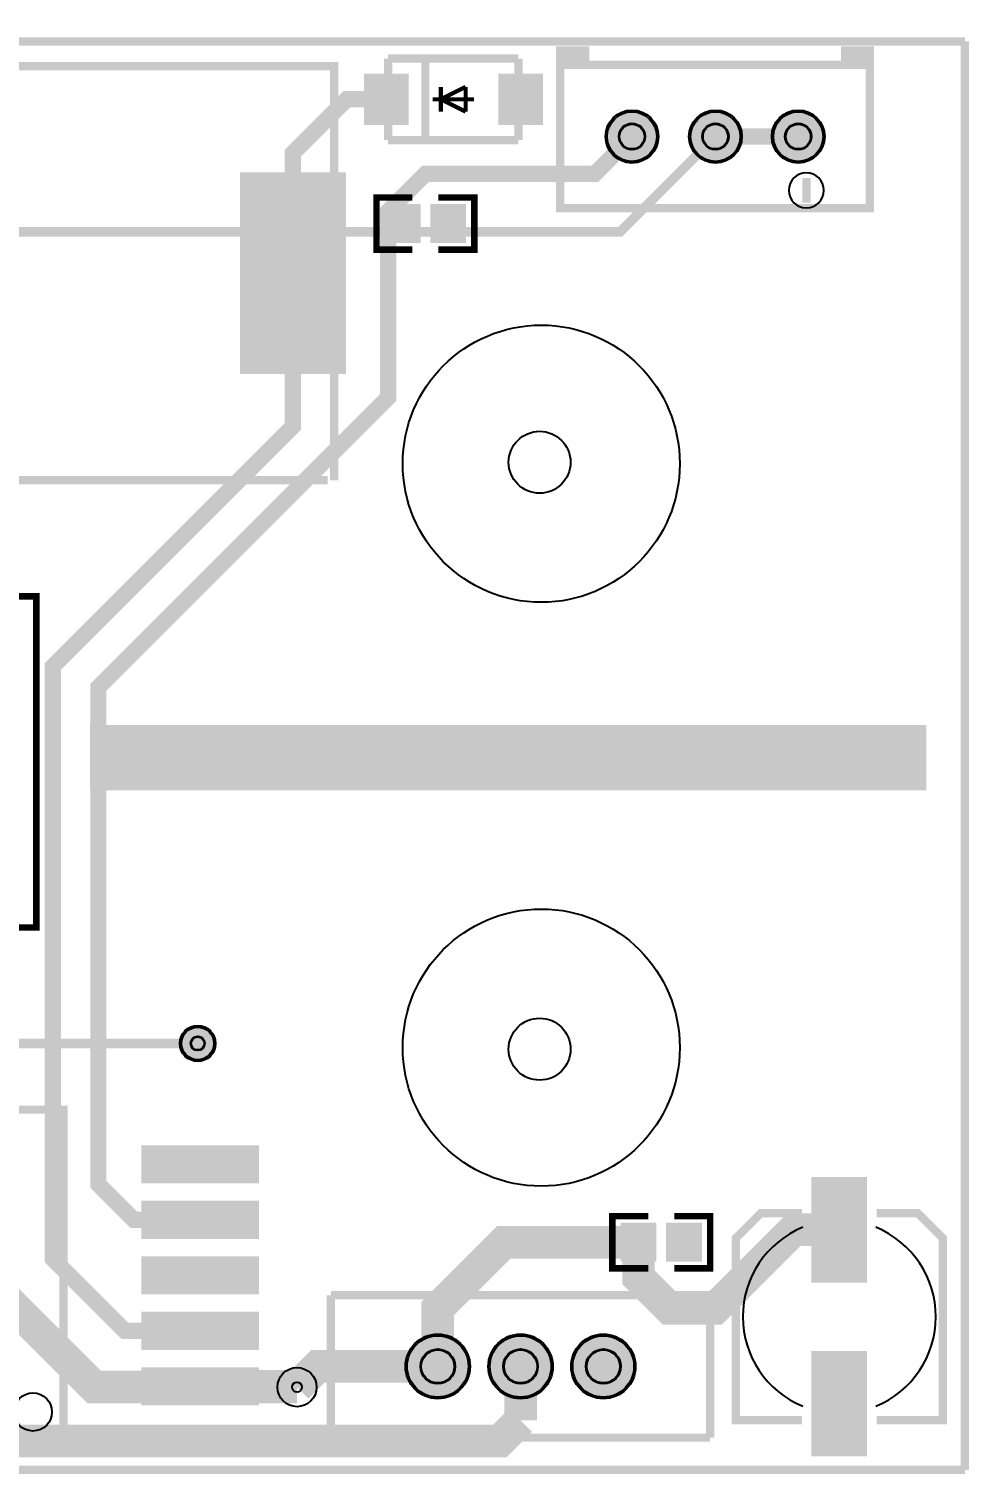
# Model space of a CAD drawing. Header units: millimetres. Extents: x -1 to 140, y -4 to 40.
# Drawn here: x 111.28 to 140.13, y -3.94 to 40.39 of the extents above; entities that cross this region are included whole.
import ezdxf

# ---------------------------------------------------------------- set-up
doc = ezdxf.new("R2010")
doc.units = ezdxf.units.MM
for name, color, linetype, true_color in [('BoardOutLine', 7, 'Continuous', 0xff00ff), ('BottomLayer', 7, 'Continuous', 0x0000ff), ('BottomSolderMaskLayer', 7, 'Continuous', 0xaa00ff), ('Document', 7, 'Continuous', 0xffffff), ('Hole', 7, 'Continuous', 0x222222), ('Multi-Layer', 7, 'Continuous', 0xc0c0c0), ('TopLayer', 7, 'Continuous', 0xff0000), ('TopPasteMaskLayer', 7, 'Continuous', 0x808080), ('TopSilkLayer', 7, 'Continuous', 0xffcc00), ('TopSolderMaskLayer', 7, 'Continuous', 0x800080)]:
    doc.layers.add(name, color=color, linetype=linetype, true_color=true_color)

msp = doc.modelspace()

# ---------------------------------------------------------------- hatches: boundary and pattern name
at = {"layer": 'BottomSolderMaskLayer'}
for points in [[(128.971, 37.084, 1), (130.597, 37.084, 1)], [(131.531, 37.084, 1), (133.157, 37.084, 1)], [(134.071, 37.084, 1), (135.697, 37.084, 1)], [(115.908, 9.271, 1), (117.01, 9.271, 1)], [(122.834, -0.635, 1), (124.816, -0.635, 1)], [(125.374, -0.635, 1), (127.356, -0.635, 1)], [(127.914, -0.635, 1), (129.896, -0.635, 1)]]:
    msp.add_hatch(color=256, dxfattribs=at).paths.add_polyline_path(points)
at = {"layer": 'Multi-Layer'}
for points in [[(129.022, 37.084, 1), (130.546, 37.084, 1)], [(131.582, 37.084, 1), (133.106, 37.084, 1)], [(134.122, 37.084, 1), (135.646, 37.084, 1)], [(122.885, -0.635, 1), (124.765, -0.635, 1)], [(125.425, -0.635, 1), (127.305, -0.635, 1)], [(127.965, -0.635, 1), (129.845, -0.635, 1)]]:
    msp.add_hatch(color=256, dxfattribs=at).paths.add_polyline_path(points)
at = {"layer": 'TopLayer'}
for points in [[(122.885, 37.492), (121.615, 37.492), (121.615, 38.962), (122.885, 38.962)], [(127, 37.492), (125.73, 37.492), (125.73, 38.962), (127, 38.962)], [(120.98, 35.893), (120.98, 29.893), (117.78, 29.893), (117.78, 35.893)], [(123.244, 33.867), (122.244, 33.867), (122.244, 34.967), (123.244, 34.967)], [(124.644, 33.867), (123.644, 33.867), (123.644, 34.967), (124.644, 34.967)], [(118.285, 5.028), (114.785, 5.028), (114.785, 6.097), (118.285, 6.097)], [(135.318, 2.032), (135.318, 5.08), (136.97, 5.08), (136.97, 2.032)], [(118.285, 3.326), (114.785, 3.326), (114.785, 4.395), (118.285, 4.395)], [(129.483, 3.725), (130.483, 3.725), (130.483, 2.625), (129.483, 2.625)], [(130.883, 3.725), (131.883, 3.725), (131.883, 2.625), (130.883, 2.625)], [(118.285, 1.624), (114.785, 1.624), (114.785, 2.694), (118.285, 2.694)], [(118.285, -0.077), (114.785, -0.077), (114.785, 0.992), (118.285, 0.992)], [(135.318, -3.302), (135.318, -0.254), (136.97, -0.254), (136.97, -3.302)], [(118.285, -1.779), (114.785, -1.779), (114.785, -0.71), (118.285, -0.71)]]:
    msp.add_hatch(color=256, dxfattribs=at).paths.add_polyline_path(points)
at = {"layer": 'TopPasteMaskLayer'}
for points in [[(122.885, 37.492), (121.615, 37.492), (121.615, 38.962), (122.885, 38.962)], [(127, 37.492), (125.73, 37.492), (125.73, 38.962), (127, 38.962)], [(120.98, 35.893), (120.98, 29.893), (117.78, 29.893), (117.78, 35.893)], [(123.244, 33.867), (122.244, 33.867), (122.244, 34.967), (123.244, 34.967)], [(124.644, 33.867), (123.644, 33.867), (123.644, 34.967), (124.644, 34.967)], [(118.285, 5.028), (114.785, 5.028), (114.785, 6.097), (118.285, 6.097)], [(135.318, 2.032), (135.318, 5.08), (136.97, 5.08), (136.97, 2.032)], [(118.285, 3.326), (114.785, 3.326), (114.785, 4.395), (118.285, 4.395)], [(129.483, 3.725), (130.483, 3.725), (130.483, 2.625), (129.483, 2.625)], [(130.883, 3.725), (131.883, 3.725), (131.883, 2.625), (130.883, 2.625)], [(118.285, 1.624), (114.785, 1.624), (114.785, 2.694), (118.285, 2.694)], [(118.285, -0.077), (114.785, -0.077), (114.785, 0.992), (118.285, 0.992)], [(135.318, -3.302), (135.318, -0.254), (136.97, -0.254), (136.97, -3.302)], [(118.285, -1.779), (114.785, -1.779), (114.785, -0.71), (118.285, -0.71)]]:
    msp.add_hatch(color=256, dxfattribs=at).paths.add_polyline_path(points)
at = {"layer": 'TopSolderMaskLayer'}
for points in [[(122.936, 37.441), (121.564, 37.441), (121.564, 39.013), (122.936, 39.013)], [(127.051, 37.441), (125.679, 37.441), (125.679, 39.013), (127.051, 39.013)], [(128.971, 37.084, 1), (130.597, 37.084, 1)], [(131.531, 37.084, 1), (133.157, 37.084, 1)], [(134.071, 37.084, 1), (135.697, 37.084, 1)], [(121.007, 35.988), (121.007, 29.798), (117.753, 29.798), (117.753, 35.988)], [(123.295, 33.816), (122.193, 33.816), (122.193, 35.018), (123.295, 35.018)], [(124.695, 33.816), (123.593, 33.816), (123.593, 35.018), (124.695, 35.018)], [(115.908, 9.271, 1), (117.01, 9.271, 1)], [(118.336, 4.977), (114.734, 4.977), (114.734, 6.148), (118.336, 6.148)], [(135.291, 1.938), (135.291, 5.174), (136.997, 5.174), (136.997, 1.938)], [(118.336, 3.275), (114.734, 3.275), (114.734, 4.446), (118.336, 4.446)], [(129.432, 3.776), (130.534, 3.776), (130.534, 2.574), (129.432, 2.574)], [(130.832, 3.776), (131.934, 3.776), (131.934, 2.574), (130.832, 2.574)], [(118.336, 1.574), (114.734, 1.574), (114.734, 2.744), (118.336, 2.744)], [(118.336, -0.128), (114.734, -0.128), (114.734, 1.043), (118.336, 1.043)], [(122.834, -0.635, 1), (124.816, -0.635, 1)], [(125.374, -0.635, 1), (127.356, -0.635, 1)], [(127.914, -0.635, 1), (129.896, -0.635, 1)], [(135.291, -3.396), (135.291, -0.16), (136.997, -0.16), (136.997, -3.396)], [(118.336, -1.83), (114.734, -1.83), (114.734, -0.659), (118.336, -0.659)]]:
    msp.add_hatch(color=256, dxfattribs=at).paths.add_polyline_path(points)

# ---------------------------------------------------------------- linework, layer by layer
at = {"layer": 'BoardOutLine', "const_width": 0.254}
for points in [[(140, 40), (113.254, 40), (0, 40), (0, 0)], [(140, -3.81), (140, 40)], [(0, -3.81), (140, -3.81)]]:
    msp.add_lwpolyline(points, dxfattribs=at)
at = {"layer": 'BottomLayer'}
for points, const_width in [([(106.424, 34.165), (129.425, 34.165), (132.344, 37.084)], 0.3), ([(99.695, 9.271), (116.459, 9.271)], 0.3), ([(15.875, 0.508), (35.052, 0.508), (37.211, 2.667), (109.347, 2.667), (113.284, -1.27), (119.507, -1.27)], 1), ([(126.365, -2.286), (126.365, -0.635)], 1), ([(98.044, -1.27), (103.505, -1.27), (105.156, -2.921), (124.841, -2.921)], 1), ([(124.841, -2.921), (125.73, -2.921), (126.365, -2.286)], 1)]:
    msp.add_lwpolyline(points, dxfattribs=dict(at, const_width=const_width))
at = {"layer": 'BottomSolderMaskLayer'}
for centre, radius in [((129.784, 37.084), 0.813), ((132.344, 37.084), 0.813), ((134.884, 37.084), 0.813), ((129.784, 37.084), 0.406), ((132.344, 37.084), 0.406), ((134.884, 37.084), 0.406), ((116.459, 9.271), 0.551), ((116.459, 9.271), 0.22), ((123.825, -0.635), 0.991), ((126.365, -0.635), 0.991), ((128.905, -0.635), 0.991), ((123.825, -0.635), 0.535), ((126.365, -0.635), 0.535), ((128.905, -0.635), 0.535)]:
    msp.add_circle(centre, radius, dxfattribs=at)
at = {"layer": 'Document', "const_width": 2}
msp.add_lwpolyline([(138.811, 18.034), (113.157, 18.034)], dxfattribs=at)
at = {"layer": 'Document'}
for centre in [(127, 27.051), (127, 9.144)]:
    msp.add_circle(centre, 4.25, dxfattribs=at)
at = {"layer": 'Hole'}
msp.add_circle((119.507, -1.27), 0.152, dxfattribs=at)
at = {"layer": 'Multi-Layer'}
for centre, radius in [((129.784, 37.084), 0.762), ((132.344, 37.084), 0.762), ((134.884, 37.084), 0.762), ((129.784, 37.084), 0.381), ((132.344, 37.084), 0.381), ((134.884, 37.084), 0.381), ((126.95, 27.095), 0.95), ((116.459, 9.271), 0.5), ((126.95, 9.095), 0.95), ((116.459, 9.271), 0.2), ((123.825, -0.635), 0.94), ((126.365, -0.635), 0.94), ((128.905, -0.635), 0.94), ((123.825, -0.635), 0.508), ((126.365, -0.635), 0.508), ((128.905, -0.635), 0.508), ((119.507, -1.27), 0.6)]:
    msp.add_circle(centre, radius, dxfattribs=at)
at = {"layer": 'TopLayer'}
for points, const_width in [([(119.38, 32.893), (119.38, 36.576), (121.031, 38.227), (122.25, 38.227)], 0.5), ([(116.535, 3.861), (114.503, 3.861), (113.411, 4.953), (113.411, 20.193), (122.301, 29.083), (122.301, 34.798), (123.444, 35.941), (128.641, 35.941), (129.784, 37.084)], 0.5), ([(132.344, 37.084), (134.884, 37.084)], 0.5), ([(116.535, 0.457), (114.224, 0.457), (112.014, 2.667), (112.014, 20.828), (119.38, 28.194), (119.38, 32.893)], 0.5), ([(129.983, 3.175), (129.983, 2.097), (130.937, 1.143), (132.334, 1.143), (134.747, 3.556), (136.144, 3.556)], 1), ([(129.983, 3.175), (125.857, 3.175), (123.825, 1.143), (123.825, -0.635)], 1), ([(119.507, -1.27), (120.142, -0.635), (123.825, -0.635)], 1), ([(119.507, -1.27), (119.482, -1.245), (116.535, -1.245)], 1)]:
    msp.add_lwpolyline(points, dxfattribs=dict(at, const_width=const_width))
at = {"layer": 'TopSilkLayer'}
for points, const_width in [([(122.301, 36.977), (122.301, 39.477)], 0.254), ([(122.301, 39.477), (126.299, 39.477)], 0.254), ([(123.444, 36.982), (123.444, 39.472)], 0.254), ([(126.299, 39.477), (126.299, 36.977)], 0.254), ([(107.95, 39.243), (120.65, 39.243), (120.65, 26.543)], 0.254), ([(124.681, 38.608), (123.919, 38.227)], 0.127), ([(123.919, 38.227), (123.919, 38.608)], 0.127), ([(124.681, 38.227), (124.681, 38.608)], 0.127), ([(124.935, 38.227), (123.665, 38.227)], 0.127), ([(124.681, 37.846), (123.919, 38.227)], 0.127), ([(123.919, 38.227), (123.919, 37.846)], 0.127), ([(124.681, 38.227), (124.681, 37.846)], 0.127), ([(126.299, 36.977), (122.301, 36.977)], 0.254), ([(135.138, 35.814), (135.138, 35.433), (135.138, 35.052), (135.138, 35.433)], 0.254), ([(123.044, 33.617), (121.944, 33.617), (121.944, 35.217), (123.044, 35.217)], 0.2), ([(123.844, 33.617), (124.944, 33.617), (124.944, 34.617), (124.944, 35.217), (123.844, 35.217)], 0.2), ([(107.95, 26.543), (120.45, 26.543)], 0.254), ([(108.966, 22.987), (111.506, 22.987), (111.506, 12.827), (108.966, 12.827), (108.966, 14.732)], 0.203), ([(103.886, 7.239), (112.344, 7.239), (112.344, -2.921), (103.886, -2.921)], 0.254), ([(130.283, 3.975), (129.183, 3.975), (129.183, 2.975), (129.183, 2.375), (130.283, 2.375)], 0.2), ([(131.083, 3.975), (132.183, 3.975), (132.183, 2.375), (131.083, 2.375)], 0.2), ([(135.001, -2.286), (132.969, -2.286), (132.969, 3.302), (133.731, 4.064), (135.001, 4.064)], 0.254), ([(137.287, 4.064), (138.557, 4.064), (139.319, 3.302), (139.319, -2.286), (137.287, -2.286)], 0.254), ([(132.182, 1.549), (120.548, 1.549)], 0.254), ([(120.548, 1.549), (120.548, -2.819)], 0.254), ([(132.182, -2.819), (132.182, 1.549)], 0.254), ([(120.548, -2.819), (132.182, -2.819)], 0.254)]:
    msp.add_lwpolyline(points, dxfattribs=dict(at, const_width=const_width))
at = {"layer": 'TopSilkLayer', "const_width": 0.254}
for points in [[(128.346, 39.724), (128.346, 39.524), (127.584, 39.524), (127.584, 39.724), (128.346, 39.724)], [(137.084, 39.724), (137.084, 39.524), (136.322, 39.524), (136.322, 39.724), (137.084, 39.724)], [(137.084, 39.284), (137.084, 34.884), (127.584, 34.884), (127.584, 39.284), (137.084, 39.284)]]:
    msp.add_lwpolyline(points, close=True, dxfattribs=at)
at = {"layer": 'TopSilkLayer'}
msp.add_circle((111.404, -2.032), 0.584, dxfattribs=at)
for centre, radius, start, end in [((135.133, 35.433), 0.539, 270.5402, 269.4598), ((136.144, 0.889), 2.962, 112.1663, 247.8337), ((136.144, 0.889), 2.962, 292.1663, 67.8337)]:
    msp.add_arc(centre, radius, start, end, dxfattribs=at)
at = {"layer": 'TopSolderMaskLayer'}
for centre, radius in [((129.784, 37.084), 0.813), ((132.344, 37.084), 0.813), ((134.884, 37.084), 0.813), ((129.784, 37.084), 0.406), ((132.344, 37.084), 0.406), ((134.884, 37.084), 0.406), ((116.459, 9.271), 0.551), ((116.459, 9.271), 0.22), ((123.825, -0.635), 0.991), ((126.365, -0.635), 0.991), ((128.905, -0.635), 0.991), ((123.825, -0.635), 0.535), ((126.365, -0.635), 0.535), ((128.905, -0.635), 0.535)]:
    msp.add_circle(centre, radius, dxfattribs=at)

doc.saveas('drawing.dxf')
